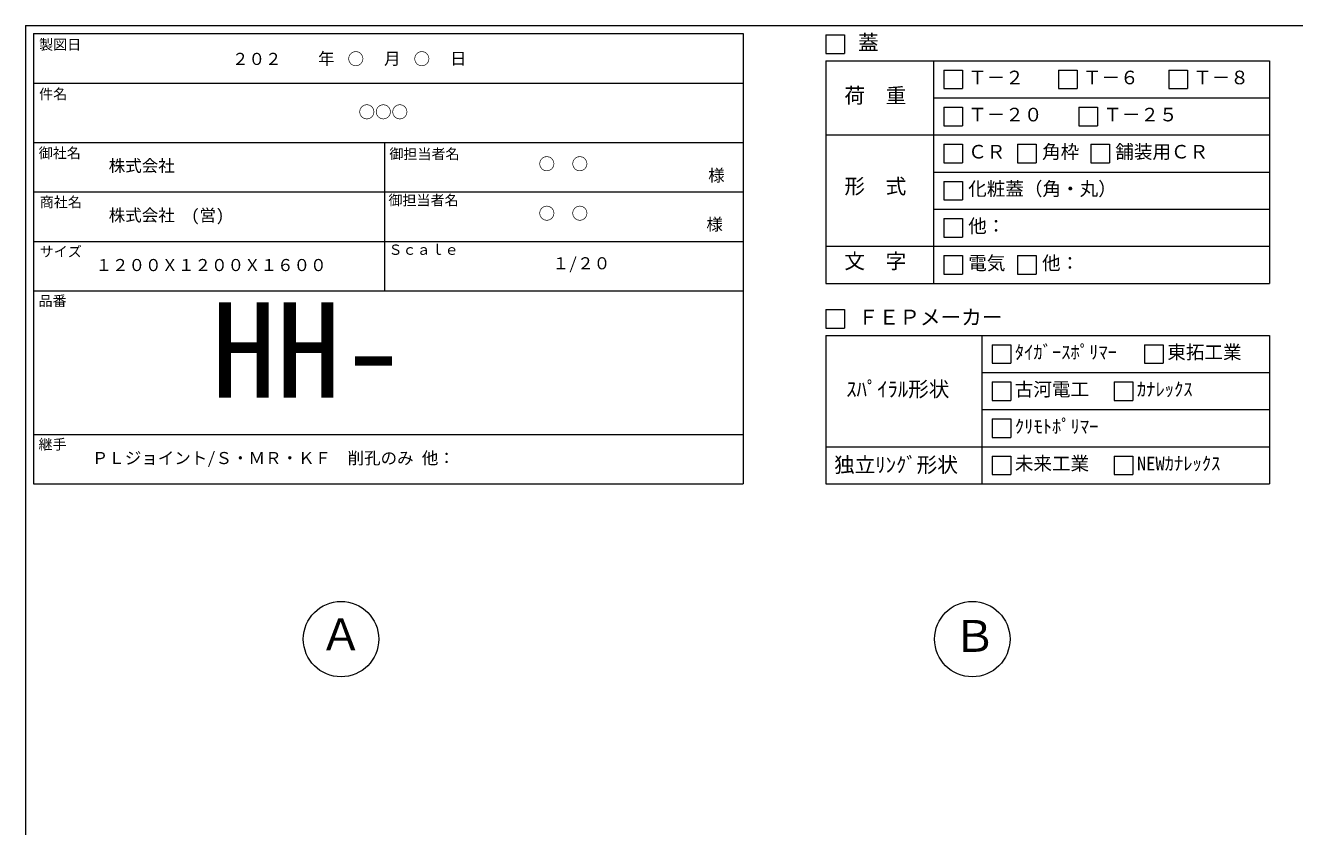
# Model space of a CAD drawing. Units: millimetres, scale not verified. Extents: x -6420 to 6420, y -3038 to 3038.
# Drawn here: x -1740 to 2362, y 447 to 3038 of the extents above; entities that cross this region are included whole.
import ezdxf
from ezdxf.enums import TextEntityAlignment as Align

# ---------------------------------------------------------------- set-up
doc = ezdxf.new("R2010")
doc.units = ezdxf.units.MM
doc.header["$LTSCALE"] = 20
for name, color, linetype, lineweight in [('0-2_waku', 7, 'Continuous', 18), ('0-3_gaikei', 7, 'Continuous', 18), ('0-D_文字１', 7, 'Continuous', 18), ('1-4_文字２', 7, 'Continuous', 5)]:
    doc.layers.add(name, color=color, linetype=linetype, lineweight=lineweight)
doc.styles.add('ＭＳ ゴシック', font='')
doc.styles.get('ＭＳ ゴシック').set_extended_font_data('MS Gothic')

msp = doc.modelspace()

# ---------------------------------------------------------------- linework, layer by layer
at = {"layer": '0-2_waku'}
for p, q in [((-1739.74, 3037.98), (-1739.74, -2662.02)), ((-1739.74, 3037.98), (6420.26, 3037.98)), ((-1713.08, 3011.32), (-1713.08, 1555.32)), ((-1713.08, 3011.32), (580.26, 3011.32)), ((-1713.08, 3011.32), (-1713.08, 1555.32)), ((-1713.08, 3011.32), (580.26, 3011.32)), ((-1713.08, 3011.32), (-1713.08, 1555.32)), ((580.26, 3011.32), (580.26, 1555.32)), ((846.92, 2923.61), (2280.26, 2923.61)), ((846.92, 2923.61), (846.92, 2203.61)), ((1194.48, 2923.61), (1194.48, 2203.61)), ((2280.26, 2923.61), (2280.26, 2203.61)), ((-1713.08, 2851.32), (580.26, 2851.32)), ((-1713.08, 2851.32), (580.26, 2851.32)), ((-1713.08, 2851.32), (580.26, 2851.32)), ((-1713.08, 2851.32), (580.26, 2851.32)), ((1194.48, 2803.61), (2280.26, 2803.61)), ((846.92, 2683.61), (2280.26, 2683.61)), ((-1713.08, 2659.32), (580.26, 2659.32)), ((-1713.08, 2659.32), (580.26, 2659.32)), ((-579.74, 2659.32), (-579.74, 2179.32)), ((1194.48, 2563.61), (2280.26, 2563.61)), ((-1713.08, 2499.32), (580.26, 2499.32)), ((1194.48, 2443.61), (2280.26, 2443.61)), ((-1713.08, 2339.32), (580.26, 2339.32)), ((846.92, 2323.61), (2280.26, 2323.61)), ((-1713.08, 2179.32), (580.26, 2179.32)), ((846.92, 2203.61), (2280.26, 2203.61)), ((846.92, 2035.32), (2280.26, 2035.32)), ((846.92, 2035.32), (846.92, 1555.32)), ((1350.68, 2035.32), (1350.68, 1555.32)), ((2280.26, 2035.32), (2280.26, 1555.32)), ((1350.68, 1915.32), (2280.26, 1915.32)), ((1350.68, 1795.32), (2280.26, 1795.32)), ((-1713.08, 1715.32), (580.26, 1715.32)), ((846.92, 1675.32), (2280.26, 1675.32)), ((-1713.08, 1555.32), (580.26, 1555.32)), ((846.92, 1555.32), (2280.26, 1555.32)), ((846.92, 1555.32), (2280.26, 1555.32))]:
    msp.add_line(p, q, dxfattribs=at)
at = {"layer": '0-3_gaikei'}
for centre in [(-719.74, 1053.32), (1320.26, 1053.32)]:
    msp.add_circle(centre, 121.88, dxfattribs=at)
at = {"layer": '0-D_文字１'}
for p, q in [((846.92, 3007.36), (846.92, 2947.36)), ((846.92, 2947.36), (906.92, 2947.36)), ((1228.21, 2893.61), (1288.21, 2893.61)), ((1228.21, 2893.61), (1228.21, 2833.61)), ((1228.21, 2893.61), (1228.21, 2833.61)), ((1228.21, 2893.61), (1288.21, 2893.61)), ((1228.21, 2893.61), (1228.21, 2833.61)), ((1228.21, 2893.61), (1288.21, 2893.61)), ((1288.21, 2893.61), (1288.21, 2833.61)), ((1288.21, 2893.61), (1288.21, 2833.61)), ((1288.21, 2893.61), (1288.21, 2833.61)), ((1598.99, 2893.61), (1658.99, 2893.61)), ((1598.99, 2893.61), (1598.99, 2833.61)), ((1658.99, 2893.61), (1658.99, 2833.61)), ((1955.27, 2893.61), (2015.27, 2893.61)), ((1955.27, 2893.61), (1955.27, 2833.61)), ((2015.27, 2893.61), (2015.27, 2833.61)), ((1228.21, 2833.61), (1288.21, 2833.61)), ((1228.21, 2833.61), (1288.21, 2833.61)), ((1228.21, 2833.61), (1288.21, 2833.61)), ((1598.99, 2833.61), (1658.99, 2833.61)), ((1955.27, 2833.61), (2015.27, 2833.61)), ((1228.21, 2773.61), (1288.21, 2773.61)), ((1228.21, 2773.61), (1228.21, 2713.61)), ((1288.21, 2773.61), (1288.21, 2713.61)), ((1664.86, 2773.61), (1724.86, 2773.61)), ((1664.86, 2773.61), (1664.86, 2713.61)), ((1724.86, 2773.61), (1724.86, 2713.61)), ((1228.21, 2713.61), (1288.21, 2713.61)), ((1664.86, 2713.61), (1724.86, 2713.61)), ((1228.21, 2653.61), (1288.21, 2653.61)), ((1228.21, 2653.61), (1228.21, 2593.61)), ((1228.21, 2653.61), (1228.21, 2593.61)), ((1288.21, 2653.61), (1288.21, 2593.61)), ((1288.21, 2653.61), (1288.21, 2593.61)), ((1466.88, 2653.61), (1526.88, 2653.61)), ((1466.88, 2653.61), (1466.88, 2593.61)), ((1526.88, 2653.61), (1526.88, 2593.61)), ((1703.55, 2653.61), (1763.55, 2653.61)), ((1703.55, 2653.61), (1703.55, 2593.61)), ((1763.55, 2653.61), (1763.55, 2593.61)), ((1228.21, 2593.61), (1288.21, 2593.61)), ((1228.21, 2593.61), (1288.21, 2593.61)), ((1466.88, 2593.61), (1526.88, 2593.61)), ((1703.55, 2593.61), (1763.55, 2593.61)), ((1228.21, 2533.61), (1228.21, 2473.61)), ((1288.21, 2533.61), (1288.21, 2473.61)), ((1228.21, 2473.61), (1288.21, 2473.61)), ((1228.21, 2413.61), (1288.21, 2413.61)), ((1228.21, 2413.61), (1228.21, 2353.61)), ((1228.21, 2413.61), (1228.21, 2353.61)), ((1288.21, 2413.61), (1288.21, 2353.61)), ((1288.21, 2413.61), (1288.21, 2353.61)), ((1228.21, 2353.61), (1288.21, 2353.61)), ((1228.21, 2353.61), (1288.21, 2353.61)), ((1228.21, 2293.61), (1228.21, 2233.61)), ((1466.88, 2293.61), (1466.88, 2233.61)), ((1228.21, 2233.61), (1288.21, 2233.61)), ((1466.88, 2233.61), (1526.88, 2233.61)), ((846.92, 2119.07), (846.92, 2059.07)), ((846.92, 2059.07), (906.92, 2059.07)), ((1384.41, 2005.32), (1384.41, 1945.32)), ((1877.2, 2005.32), (1937.2, 2005.32)), ((1877.2, 2005.32), (1877.2, 1945.32)), ((1877.2, 2005.32), (1937.2, 2005.32)), ((1877.2, 2005.32), (1877.2, 1945.32)), ((1877.2, 2005.32), (1937.2, 2005.32)), ((1877.2, 2005.32), (1877.2, 1945.32)), ((1937.2, 2005.32), (1937.2, 1945.32)), ((1937.2, 2005.32), (1937.2, 1945.32)), ((1937.2, 2005.32), (1937.2, 1945.32)), ((1384.41, 1945.32), (1444.41, 1945.32)), ((1877.2, 1945.32), (1937.2, 1945.32)), ((1877.2, 1945.32), (1937.2, 1945.32)), ((1877.2, 1945.32), (1937.2, 1945.32)), ((1384.41, 1885.32), (1444.41, 1885.32)), ((1384.41, 1885.32), (1384.41, 1825.32)), ((1444.41, 1885.32), (1444.41, 1825.32)), ((1778.96, 1885.32), (1778.96, 1825.32)), ((1384.41, 1825.32), (1444.41, 1825.32)), ((1778.96, 1825.32), (1838.96, 1825.32)), ((1384.41, 1765.32), (1384.41, 1705.32)), ((1384.41, 1705.32), (1444.41, 1705.32)), ((1384.41, 1645.32), (1444.41, 1645.32)), ((1384.41, 1645.32), (1384.41, 1585.32)), ((1444.41, 1645.32), (1444.41, 1585.32)), ((1778.96, 1645.32), (1838.96, 1645.32)), ((1778.96, 1645.32), (1778.96, 1585.32)), ((1838.96, 1645.32), (1838.96, 1585.32)), ((1384.41, 1585.32), (1444.41, 1585.32)), ((1778.96, 1585.32), (1838.96, 1585.32))]:
    msp.add_line(p, q, dxfattribs=at)
for points in [[(846.92, 3007.36), (906.92, 3007.36), (906.92, 2947.36)], [(846.92, 3007.36), (906.92, 3007.36), (906.92, 2947.36)], [(1228.21, 2653.61), (1288.21, 2653.61), (1288.21, 2593.61)], [(1228.21, 2653.61), (1228.21, 2593.61), (1288.21, 2593.61)], [(1228.21, 2533.61), (1288.21, 2533.61), (1288.21, 2473.61)], [(1228.21, 2413.61), (1288.21, 2413.61), (1288.21, 2353.61)], [(1228.21, 2413.61), (1228.21, 2353.61), (1288.21, 2353.61)], [(1228.21, 2293.61), (1288.21, 2293.61), (1288.21, 2233.61)], [(1466.88, 2293.61), (1526.88, 2293.61), (1526.88, 2233.61)], [(846.92, 2119.07), (906.92, 2119.07), (906.92, 2059.07)], [(1384.41, 2005.32), (1444.41, 2005.32), (1444.41, 1945.32)], [(1778.96, 1885.32), (1838.96, 1885.32), (1838.96, 1825.32)], [(1384.41, 1765.32), (1444.41, 1765.32), (1444.41, 1705.32)]]:
    msp.add_lwpolyline(points, dxfattribs=at)

# ---------------------------------------------------------------- texts
at = {"layer": '0-D_文字１', "style": 'ＭＳ ゴシック'}
for s, height, p in [('製図日', 33.24, (-1695.38, 2949.39)), ('蓋', 48.88, (951.04, 2943.47)), ('\u3000\u3000年\u3000\u3000\u3000月\u3000\u3000\u3000日', 39.1, (-900.66, 2899.25)), ('Ｔ－２', 43.99, (1307.07, 2834.26)), ('Ｔ－６', 43.99, (1677.85, 2834.26)), ('Ｔ－８', 43.99, (2034.12, 2834.26)), ('件名', 33.24, (-1695.38, 2789.39)), ('荷\u3000重', 48.88, (906.88, 2771.88)), ('Ｔ－２０', 43.99, (1307.07, 2714.26)), ('Ｔ－２５', 43.99, (1743.71, 2714.26)), ('御社名', 33.24, (-1696.68, 2598.71)), ('御担当者名', 33.24, (-563.47, 2595.77)), ('御担当者名', 33.24, (-563.47, 2595.77)), ('ＣＲ', 43.99, (1307.07, 2594.26)), ('角枠', 43.99, (1545.73, 2594.26)), ('舗装用ＣＲ', 43.99, (1782.41, 2594.26)), ('様', 39.1, (466.86, 2521.76)), ('形\u3000式', 48.88, (906.88, 2478.59)), ('化粧蓋（角・丸）', 43.99, (1307.07, 2474.26)), ('商社名', 33.24, (-1693.21, 2439.99)), ('御担当者名', 33.24, (-566.42, 2446.02)), ('様', 39.1, (460.87, 2363.21)), ('他：', 43.99, (1307.07, 2354.26)), ('サイズ', 33.24, (-1693.21, 2279.99)), ('Ｓｃａｌｅ', 33.24, (-566.42, 2286.02)), ('文\u3000字', 48.88, (906.88, 2236.62)), ('電気', 43.99, (1307.07, 2234.26)), ('他：', 43.99, (1545.73, 2234.26)), ('１２００Ｘ１２００Ｘ１６００', 39.1, (-1512.98, 2231.69)), ('１/２０', 39.1, (-36.35, 2237.34)), ('品番', 33.24, (-1697.2, 2120.46)), ('HH-', 307.9, (-1138.77, 1741.76)), ('ＦＥＰメーカー', 48.88, (951.04, 2055.18)), ('ﾀｲｶﾞｰｽﾎﾟﾘﾏｰ', 43.99, (1457.71, 1945.97)), ('東拓工業', 43.99, (1950.49, 1945.97)), ('ｽﾊﾟｲﾗﾙ形状', 48.88, (913.08, 1822.44)), ('古河電工', 43.99, (1457.71, 1825.97)), ('ｶﾅﾚｯｸｽ', 43.99, (1852.25, 1825.97)), ('ｸﾘﾓﾄﾎﾟﾘﾏｰ', 43.99, (1457.71, 1705.97)), ('継手', 33.24, (-1697.2, 1656.46)), ('ＰＬジョイント/Ｓ・ＭＲ・ＫＦ\u3000削孔のみ 他：', 39.1, (-1525.09, 1607.59)), ('独立ﾘﾝｸﾞ形状', 48.88, (873.71, 1577.8)), ('未来工業', 43.99, (1457.71, 1585.97)), ('NEWｶﾅﾚｯｸｽ', 43.99, (1852.25, 1585.97)), ('Ａ', 103.1, (-790.3, 985.76)), ('Ｂ', 103.1, (1257.03, 981.11))]:
    msp.add_text(s, height=height, dxfattribs=at).set_placement(p, align=Align.BOTTOM_LEFT)
at = {"layer": '1-4_文字２', "style": 'ＭＳ ゴシック'}
for s, p in [('\u3000\u3000２０２\u3000\u3000\u3000\u3000○\u3000\u3000\u3000○', (-1178.63, 2898.2)), ('○○○', (-663.06, 2726.44)), ('株式会社', (-1470.41, 2552.76)), ('○\u3000○', (-81.37, 2558.6)), ('株式会社\u3000(営)', (-1470.41, 2392.76)), ('○\u3000○', (-81.37, 2398.6))]:
    msp.add_text(s, height=39.1, dxfattribs=at).set_placement(p, align=Align.BOTTOM_LEFT)

doc.saveas('drawing.dxf')
